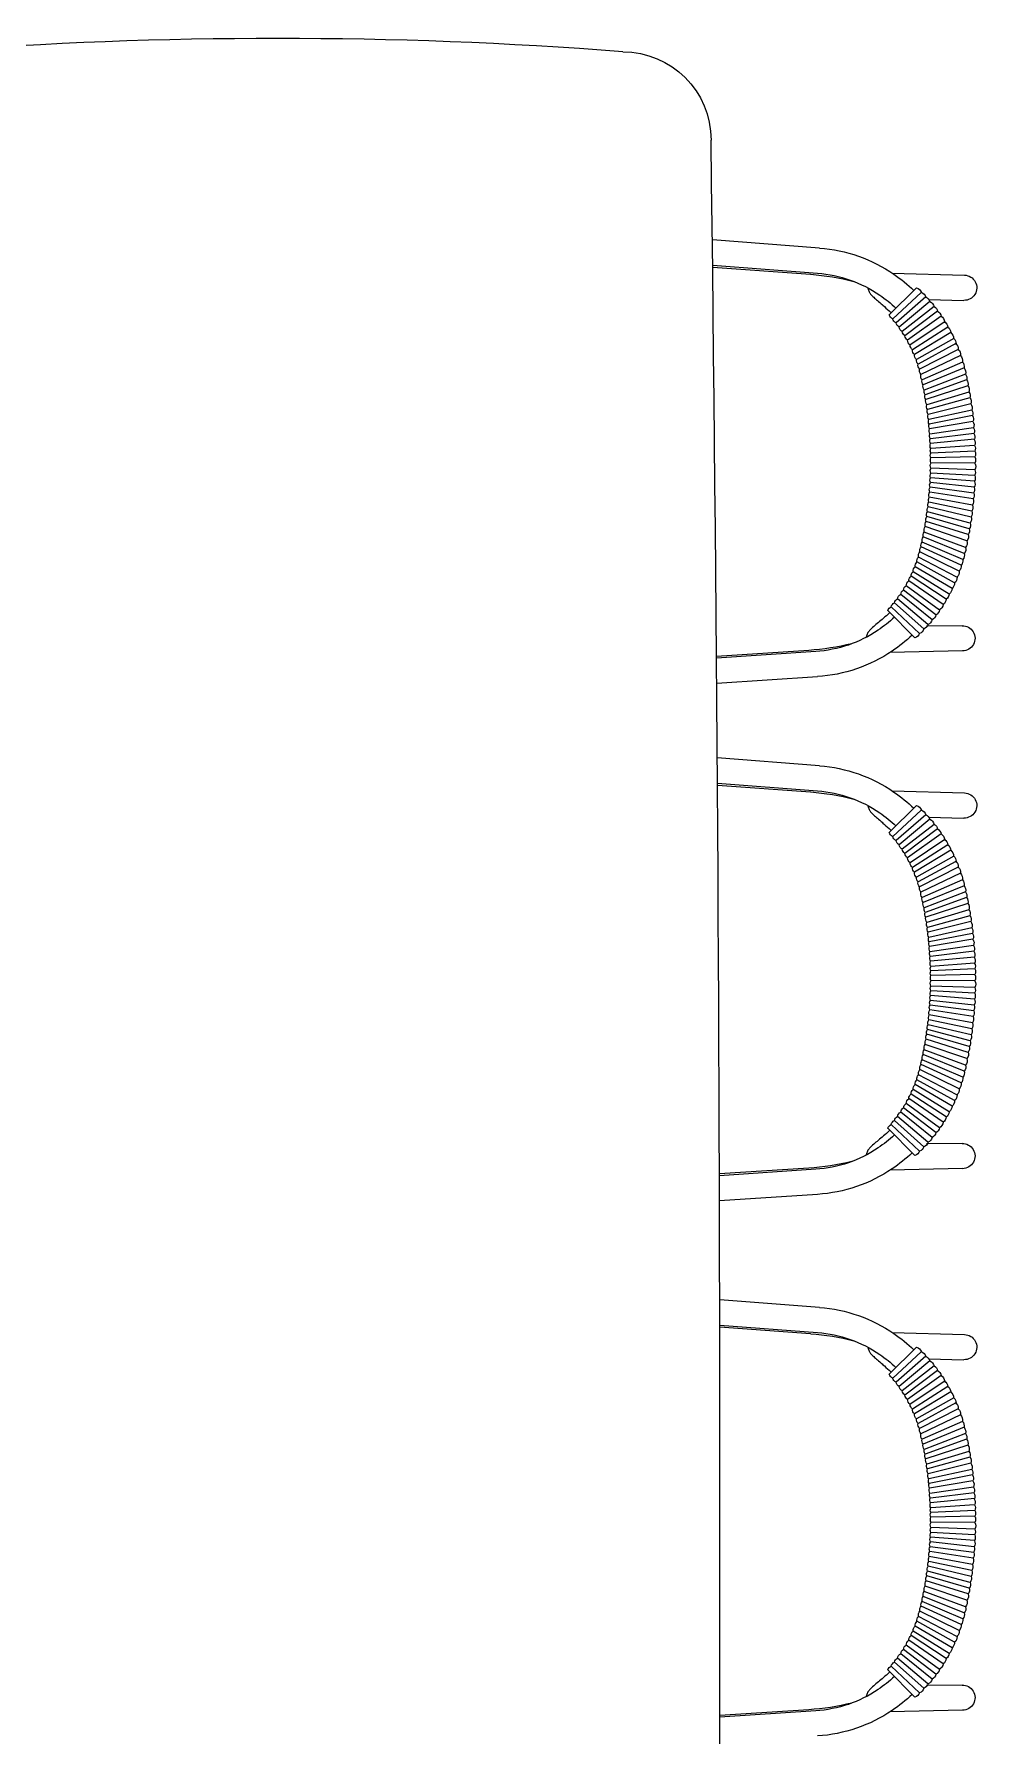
# Model space of a CAD drawing. Header units: millimetres. Extents: x 694231 to 734331, y 4486031 to 4541543.
# Drawn here: x 726248.1 to 726354.7, y 4491878.5 to 4492071 of the extents above; entities that cross this region are included whole.
import ezdxf

# ---------------------------------------------------------------- set-up
doc = ezdxf.new("R2010")
doc.units = ezdxf.units.MM
doc.layers.add('_P3_S_Duvar_Ç', color=7, linetype='Continuous', lineweight=30)
doc.layers.add('A-TEFRIS', color=251, linetype='Continuous')

# ---------------------------------------------------------------- blocks, each defined once
blk = doc.blocks.new('masa')
at = {"layer": 'A-TEFRIS'}
for p, q in [((731592.35, 4490251.49), (731604.46, 4490252.42)), ((731584.13, 4490248.66), (731575.96, 4490248.42)), ((731604.42, 4490249.55), (731592.56, 4490248.65)), ((731604.42, 4490249.35), (731593.35, 4490248.53)), ((731580.83, 4490246.47), (731584.07, 4490243.5)), ((731581.38, 4490246.99), (731584.45, 4490243.93)), ((731579.97, 4490245.67), (731576.05, 4490245.57)), ((731579, 4490244.35), (731582.69, 4490241.58)), ((731579.39, 4490244.87), (731582.98, 4490242.05)), ((731579.87, 4490245.44), (731583.34, 4490242.56)), ((731580.33, 4490245.96), (731583.69, 4490243.03)), ((731577.83, 4490242.55), (731581.84, 4490239.99)), ((731578.19, 4490243.16), (731582.1, 4490240.53)), ((731578.6, 4490243.78), (731582.39, 4490241.08)), ((731576.91, 4490240.68), (731581.2, 4490238.36)), ((731577.17, 4490241.27), (731581.38, 4490238.88)), ((731577.5, 4490241.93), (731581.61, 4490239.46)), ((731576.18, 4490238.6), (731580.74, 4490236.58)), ((731576.41, 4490239.34), (731580.88, 4490237.21)), ((731576.65, 4490240.03), (731581.04, 4490237.81)), ((731575.71, 4490236.59), (731580.4, 4490234.91)), ((731575.84, 4490237.22), (731580.5, 4490235.43)), ((731576, 4490237.93), (731580.62, 4490236.03)), ((731575.33, 4490234.54), (731580.14, 4490233.22)), ((731575.44, 4490235.21), (731580.22, 4490233.77)), ((731575.57, 4490235.92), (731580.31, 4490234.36)), ((731575.06, 4490232.54), (731579.94, 4490231.58)), ((731575.13, 4490233.16), (731580, 4490232.09)), ((731575.23, 4490233.87), (731580.07, 4490232.67)), ((731574.92, 4490231.17), (731579.85, 4490230.46)), ((731574.99, 4490231.88), (731579.89, 4490231.04)), ((731574.8, 4490229.15), (731579.76, 4490228.81)), ((731574.83, 4490229.86), (731579.78, 4490229.39)), ((731574.87, 4490230.52), (731579.81, 4490229.93)), ((731574.77, 4490227.87), (731579.74, 4490227.77)), ((731574.77, 4490227.17), (731579.74, 4490227.19)), ((731574.78, 4490228.53), (731579.75, 4490228.3)), ((731574.78, 4490226.41), (731579.75, 4490226.58)), ((731574.8, 4490225.77), (731579.76, 4490226.05)), ((731574.82, 4490225.11), (731579.78, 4490225.51)), ((731574.86, 4490224.43), (731579.81, 4490224.96)), ((731574.91, 4490223.78), (731579.84, 4490224.43)), ((731574.97, 4490223.12), (731579.88, 4490223.89)), ((731575.04, 4490222.41), (731579.93, 4490223.31)), ((731575.12, 4490221.74), (731579.99, 4490222.76)), ((731575.21, 4490221.07), (731580.05, 4490222.21)), ((731575.31, 4490220.39), (731580.13, 4490221.65)), ((731575.41, 4490219.74), (731580.2, 4490221.12)), ((731575.53, 4490219.08), (731580.29, 4490220.57)), ((731575.67, 4490218.37), (731580.39, 4490219.98)), ((731575.82, 4490217.62), (731580.5, 4490219.37)), ((731575.98, 4490216.96), (731580.61, 4490218.82)), ((731576.15, 4490216.27), (731580.73, 4490218.24)), ((731576.33, 4490215.62), (731580.85, 4490217.7)), ((731576.54, 4490214.96), (731580.99, 4490217.14)), ((731576.8, 4490214.27), (731581.15, 4490216.54)), ((731577.07, 4490213.62), (731581.33, 4490215.99)), ((731577.36, 4490212.99), (731581.53, 4490215.44)), ((731577.68, 4490212.36), (731581.75, 4490214.89)), ((731578.01, 4490211.77), (731581.98, 4490214.37)), ((731578.37, 4490211.17), (731582.24, 4490213.85)), ((731578.78, 4490210.55), (731582.54, 4490213.3)), ((731579.19, 4490210), (731582.84, 4490212.8)), ((731579.62, 4490209.45), (731583.16, 4490212.31)), ((731580.08, 4490208.91), (731583.51, 4490211.82)), ((731580.54, 4490208.41), (731583.86, 4490211.37)), ((731581.03, 4490207.91), (731584.24, 4490210.92)), ((731581.57, 4490207.41), (731584.62, 4490210.49)), ((731576.22, 4490208.77), (731580.25, 4490208.72)), ((731576.17, 4490205.92), (731584.34, 4490205.76)), ((731592.77, 4490205.86), (731603.99, 4490205.1)), ((731593.55, 4490205.99), (731603.99, 4490205.31)), ((731592.58, 4490203.01), (731603.96, 4490202.25)), ((731592.35, 4490192.93), (731603.9, 4490193.82)), ((731603.88, 4490190.95), (731592.56, 4490190.09)), ((731603.88, 4490190.75), (731593.35, 4490189.97)), ((731584.13, 4490190.1), (731575.96, 4490189.86)), ((731581.38, 4490188.43), (731584.45, 4490185.37)), ((731579.97, 4490187.11), (731576.05, 4490187.02)), ((731579.87, 4490186.88), (731583.34, 4490184)), ((731580.33, 4490187.4), (731583.69, 4490184.47)), ((731580.83, 4490187.91), (731584.07, 4490184.94)), ((731578.19, 4490184.6), (731582.1, 4490181.97)), ((731578.6, 4490185.22), (731582.39, 4490182.52)), ((731579, 4490185.79), (731582.69, 4490183.02)), ((731579.39, 4490186.31), (731582.98, 4490183.49)), ((731577.17, 4490182.71), (731581.38, 4490180.32)), ((731577.5, 4490183.38), (731581.61, 4490180.9)), ((731577.83, 4490183.99), (731581.84, 4490181.43)), ((731576.41, 4490180.78), (731580.88, 4490178.65)), ((731576.65, 4490181.47), (731581.04, 4490179.25)), ((731576.91, 4490182.12), (731581.2, 4490179.8)), ((731575.84, 4490178.66), (731580.5, 4490176.87)), ((731576, 4490179.37), (731580.62, 4490177.47)), ((731576.18, 4490180.04), (731580.74, 4490178.03)), ((731575.57, 4490177.36), (731580.31, 4490175.8)), ((731575.71, 4490178.03), (731580.4, 4490176.35)), ((731575.23, 4490175.31), (731580.07, 4490174.11)), ((731575.33, 4490175.98), (731580.14, 4490174.66)), ((731575.44, 4490176.65), (731580.22, 4490175.21)), ((731574.99, 4490173.32), (731579.89, 4490172.48)), ((731575.06, 4490173.98), (731579.94, 4490173.02)), ((731575.13, 4490174.6), (731580, 4490173.53)), ((731574.83, 4490171.3), (731579.78, 4490170.83)), ((731574.87, 4490171.96), (731579.81, 4490171.37)), ((731574.92, 4490172.61), (731579.85, 4490171.9)), ((731574.77, 4490169.31), (731579.74, 4490169.21)), ((731574.78, 4490169.97), (731579.75, 4490169.75)), ((731574.8, 4490170.59), (731579.76, 4490170.25)), ((731574.77, 4490168.61), (731579.74, 4490168.63)), ((731574.78, 4490167.85), (731579.75, 4490168.02)), ((731574.8, 4490167.21), (731579.76, 4490167.49)), ((731574.82, 4490166.55), (731579.78, 4490166.95)), ((731574.86, 4490165.87), (731579.81, 4490166.4)), ((731574.91, 4490165.22), (731579.84, 4490165.87)), ((731574.97, 4490164.56), (731579.88, 4490165.33)), ((731575.04, 4490163.86), (731579.93, 4490164.75)), ((731575.12, 4490163.18), (731579.99, 4490164.2)), ((731575.21, 4490162.52), (731580.05, 4490163.65)), ((731575.31, 4490161.83), (731580.13, 4490163.09)), ((731575.41, 4490161.18), (731580.2, 4490162.56)), ((731575.53, 4490160.52), (731580.29, 4490162.01)), ((731575.67, 4490159.81), (731580.39, 4490161.42)), ((731575.82, 4490159.06), (731580.5, 4490160.81)), ((731575.98, 4490158.4), (731580.61, 4490160.26)), ((731576.15, 4490157.71), (731580.73, 4490159.69)), ((731576.33, 4490157.06), (731580.85, 4490159.14)), ((731576.54, 4490156.4), (731580.99, 4490158.58)), ((731576.8, 4490155.71), (731581.15, 4490157.98)), ((731577.07, 4490155.06), (731581.33, 4490157.43)), ((731577.36, 4490154.43), (731581.53, 4490156.88)), ((731577.68, 4490153.8), (731581.75, 4490156.33)), ((731578.01, 4490153.21), (731581.98, 4490155.81)), ((731578.37, 4490152.61), (731582.24, 4490155.29)), ((731578.78, 4490152), (731582.54, 4490154.74)), ((731579.19, 4490151.44), (731582.84, 4490154.24)), ((731579.62, 4490150.89), (731583.16, 4490153.75)), ((731580.08, 4490150.35), (731583.51, 4490153.26)), ((731580.54, 4490149.85), (731583.86, 4490152.81)), ((731581.03, 4490149.35), (731584.24, 4490152.36)), ((731581.57, 4490148.85), (731584.62, 4490151.93)), ((731576.22, 4490150.21), (731580.25, 4490150.16)), ((731576.17, 4490147.37), (731584.34, 4490147.2)), ((731592.77, 4490147.3), (731603.66, 4490146.56)), ((731593.55, 4490147.43), (731603.66, 4490146.77)), ((731592.58, 4490144.46), (731603.65, 4490143.72)), ((731592.35, 4490131.67), (731603.62, 4490132.53)), ((731584.13, 4490128.84), (731575.96, 4490128.6)), ((731603.62, 4490129.67), (731592.56, 4490128.83)), ((731603.62, 4490129.47), (731593.35, 4490128.71)), ((731581.38, 4490127.17), (731584.45, 4490124.11)), ((731579.97, 4490125.85), (731576.05, 4490125.75)), ((731579.39, 4490125.05), (731582.98, 4490122.23)), ((731579.87, 4490125.62), (731583.34, 4490122.74)), ((731580.33, 4490126.14), (731583.69, 4490123.21)), ((731580.83, 4490126.65), (731584.07, 4490123.68)), ((731578.19, 4490123.34), (731582.1, 4490120.71)), ((731578.6, 4490123.96), (731582.39, 4490121.26)), ((731579, 4490124.53), (731582.69, 4490121.76)), ((731577.17, 4490121.45), (731581.38, 4490119.06)), ((731577.5, 4490122.11), (731581.61, 4490119.63)), ((731577.83, 4490122.73), (731581.84, 4490120.17)), ((731576.41, 4490119.52), (731580.88, 4490117.39)), ((731576.65, 4490120.21), (731581.04, 4490117.99)), ((731576.91, 4490120.86), (731581.2, 4490118.54)), ((731575.84, 4490117.4), (731580.5, 4490115.61)), ((731576, 4490118.11), (731580.62, 4490116.21)), ((731576.18, 4490118.78), (731580.74, 4490116.76)), ((731575.44, 4490115.39), (731580.22, 4490113.95)), ((731575.57, 4490116.1), (731580.31, 4490114.54)), ((731575.71, 4490116.77), (731580.4, 4490115.09)), ((731575.13, 4490113.34), (731580, 4490112.27)), ((731575.23, 4490114.05), (731580.07, 4490112.85)), ((731575.33, 4490114.72), (731580.14, 4490113.4)), ((731574.92, 4490111.35), (731579.85, 4490110.64)), ((731574.99, 4490112.06), (731579.89, 4490111.22)), ((731575.06, 4490112.72), (731579.94, 4490111.76)), ((731574.83, 4490110.04), (731579.78, 4490109.56)), ((731574.87, 4490110.7), (731579.81, 4490110.1)), ((731574.77, 4490108.05), (731579.74, 4490107.95)), ((731574.78, 4490108.71), (731579.75, 4490108.48)), ((731574.8, 4490109.33), (731579.76, 4490108.99)), ((731574.77, 4490107.35), (731579.74, 4490107.37)), ((731574.78, 4490106.59), (731579.75, 4490106.76)), ((731574.8, 4490105.95), (731579.76, 4490106.23)), ((731574.82, 4490105.29), (731579.78, 4490105.69)), ((731574.86, 4490104.61), (731579.81, 4490105.14)), ((731574.91, 4490103.96), (731579.84, 4490104.61)), ((731574.97, 4490103.3), (731579.88, 4490104.07)), ((731575.04, 4490102.59), (731579.93, 4490103.49)), ((731575.12, 4490101.92), (731579.99, 4490102.93)), ((731575.21, 4490101.25), (731580.05, 4490102.39)), ((731575.31, 4490100.57), (731580.13, 4490101.83)), ((731575.41, 4490099.92), (731580.2, 4490101.3)), ((731575.53, 4490099.26), (731580.29, 4490100.75)), ((731575.67, 4490098.55), (731580.39, 4490100.16)), ((731575.82, 4490097.8), (731580.5, 4490099.55)), ((731575.98, 4490097.14), (731580.61, 4490098.99)), ((731576.15, 4490096.45), (731580.73, 4490098.42)), ((731576.33, 4490095.8), (731580.85, 4490097.88)), ((731576.54, 4490095.14), (731580.99, 4490097.32)), ((731576.8, 4490094.45), (731581.15, 4490096.72)), ((731577.07, 4490093.8), (731581.33, 4490096.17)), ((731577.36, 4490093.17), (731581.53, 4490095.62)), ((731577.68, 4490092.54), (731581.75, 4490095.07)), ((731578.01, 4490091.95), (731581.98, 4490094.55)), ((731578.37, 4490091.35), (731582.24, 4490094.02)), ((731578.78, 4490090.73), (731582.54, 4490093.48)), ((731579.19, 4490090.18), (731582.84, 4490092.98)), ((731579.62, 4490089.63), (731583.16, 4490092.49)), ((731580.08, 4490089.09), (731583.51, 4490092)), ((731580.54, 4490088.59), (731583.86, 4490091.55)), ((731581.03, 4490088.09), (731584.24, 4490091.1)), ((731581.57, 4490087.59), (731584.62, 4490090.67)), ((731576.22, 4490088.95), (731580.25, 4490088.9)), ((731576.17, 4490086.1), (731584.34, 4490085.94)), ((731592.77, 4490086.04), (731603.62, 4490085.31)), ((731593.55, 4490086.17), (731603.62, 4490085.51))]:
    blk.add_line(p, q, dxfattribs=at)
for points in [[(731614.6, 4490273.7, -0.038462), (731692.6, 4490273.7, 0.034091)], [(731604.6, 4489951.7, -0.00641), (731604.6, 4490263.7, -23.5)]]:
    blk.add_lwpolyline(points, format="xyb", dxfattribs=at)
for centre, radius, start, end in [((731614.6, 4490263.7), 10, 90, 180), ((731593.62, 4490234.44), 17.1, 94.2772, 124.5533), ((731594.16, 4490233.66), 18.05, 124.5533, 133.7698), ((731593.62, 4490234.44), 14.25, 94.2772, 124.5533), ((731581.07, 4490245.73), 0.775, 108.3962, 163.3962), ((731581.6, 4490246.2), 0.816, 106.0642, 161.0642), ((731594.16, 4490233.66), 15.2, 124.5533, 133.4871), ((731579.34, 4490243.68), 0.753, 117.2679, 172.2679), ((731579.69, 4490244.23), 0.706, 115.1299, 170.1299), ((731580.18, 4490244.7), 0.804, 112.9171, 167.9171), ((731580.6, 4490245.25), 0.753, 110.6353, 165.6353), ((731594.16, 4490233.66), 14.46, 133.0673, 133.4149), ((731578.25, 4490241.92), 0.752, 124.0867, 179.0867), ((731578.6, 4490242.5), 0.77, 121.856, 176.856), ((731578.99, 4490243.08), 0.804, 119.5494, 174.5494), ((731582.66, 4490242.64), 0.677, 297.8521, 352.8521), ((731583.06, 4490243.13), 0.635, 295.5676, 350.5676), ((731583.43, 4490243.63), 0.655, 293.3215, 348.3215), ((731583.85, 4490244.08), 0.627, 291.0893, 346.0893), ((731577.4, 4490240.11), 0.75, 130.7032, 185.7032), ((731577.61, 4490240.72), 0.704, 128.5724, 183.5724), ((731577.98, 4490241.29), 0.802, 126.3649, 181.3649), ((731581.45, 4490240.51), 0.646, 306.7812, 1.7812), ((731581.72, 4490241.08), 0.675, 304.4803, 359.4803), ((731582.05, 4490241.61), 0.633, 302.2022, 357.2022), ((731582.39, 4490242.1), 0.594, 300.0656, 355.0656), ((731576.73, 4490238.1), 0.747, 137.688, 192.688), ((731577, 4490238.75), 0.834, 135.3704, 190.3704), ((731577.2, 4490239.45), 0.8, 132.9751, 187.9751), ((731580.59, 4490238.25), 0.627, 315.586, 10.586), ((731580.8, 4490238.79), 0.589, 313.4685, 8.4685), ((731580.94, 4490239.38), 0.672, 311.2727, 6.2727), ((731581.21, 4490239.95), 0.631, 309.0044, 4.0044), ((731576.28, 4490236.13), 0.738, 141.2853, 196.2853), ((731576.37, 4490236.78), 0.695, 140.4543, 195.4543), ((731576.61, 4490237.42), 0.795, 139.5475, 194.5475), ((731580.14, 4490236.42), 0.618, 320.4734, 15.4734), ((731580.21, 4490237.03), 0.695, 319.6442, 14.6442), ((731580.38, 4490237.66), 0.668, 317.8415, 12.8415), ((731575.92, 4490234.11), 0.728, 143.9018, 198.9018), ((731576.03, 4490234.77), 0.738, 143.0512, 198.0512), ((731576.19, 4490235.44), 0.784, 142.1683, 197.1683), ((731579.83, 4490234.73), 0.607, 322.7511, 17.7511), ((731579.95, 4490235.26), 0.572, 322.0217, 17.0217), ((731579.99, 4490235.84), 0.656, 321.2619, 16.2619), ((731575.66, 4490232.14), 0.722, 146.4294, 201.4294), ((731575.69, 4490232.78), 0.678, 145.6172, 200.6172), ((731575.86, 4490233.43), 0.775, 144.7741, 199.7741), ((731579.47, 4490232.45), 0.635, 325.8046, 20.8046), ((731579.58, 4490233.02), 0.597, 325.0423, 20.0423), ((731579.65, 4490233.57), 0.605, 324.2982, 19.2982), ((731579.7, 4490234.16), 0.644, 323.5251, 18.5251), ((731575.53, 4490230.8), 0.711, 148.1526, 203.1526), ((731575.64, 4490231.46), 0.769, 147.294, 202.294), ((731579.32, 4490230.79), 0.628, 328.0035, 23.0035), ((731579.4, 4490231.36), 0.59, 327.2496, 22.2496), ((731579.48, 4490231.89), 0.555, 326.5409, 21.5409), ((731575.39, 4490228.82), 0.67, 150.6735, 205.6735), ((731575.5, 4490229.47), 0.765, 149.841, 204.841), ((731575.49, 4490230.15), 0.717, 148.9814, 203.9814), ((731579.27, 4490228.57), 0.547, 330.9467, 25.9467), ((731579.22, 4490229.12), 0.624, 330.2221, 25.2221), ((731579.28, 4490229.68), 0.585, 329.4736, 24.4736), ((731579.32, 4490230.23), 0.581, 328.7518, 23.7518), ((731575.45, 4490227.52), 0.763, 152.3345, 207.3345), ((731575.5, 4490226.8), 0.818, 153.252, 208.252), ((731575.41, 4490228.19), 0.715, 151.4772, 206.4772), ((731579.23, 4490228.04), 0.583, 331.6461, 26.6461), ((731579.19, 4490227.48), 0.622, 332.392, 27.392), ((731579.15, 4490226.88), 0.665, 333.1889, 28.1889), ((731575.41, 4490226.11), 0.699, 154.1325, 209.1325), ((731575.44, 4490225.46), 0.715, 154.953, 209.953), ((731575.49, 4490224.8), 0.735, 155.7944, 210.7944), ((731579.25, 4490226.3), 0.573, 333.9549, 28.9549), ((731579.25, 4490225.76), 0.584, 334.6705, 29.6705), ((731579.26, 4490225.21), 0.6, 335.4029, 30.4029), ((731579.32, 4490224.66), 0.573, 336.1287, 31.1287), ((731575.51, 4490224.15), 0.702, 156.628, 211.628), ((731575.57, 4490223.51), 0.718, 157.4521, 212.4521), ((731575.68, 4490222.84), 0.769, 158.3149, 213.3149), ((731579.34, 4490224.12), 0.587, 336.8465, 31.8465), ((731579.35, 4490223.55), 0.628, 337.5984, 32.5984), ((731579.43, 4490222.98), 0.604, 338.361, 33.361), ((731575.73, 4490222.15), 0.739, 159.1894, 214.1894), ((731575.8, 4490221.49), 0.724, 160.038, 215.038), ((731575.91, 4490220.83), 0.745, 160.8903, 215.8903), ((731579.5, 4490222.42), 0.592, 339.1015, 34.1015), ((731579.55, 4490221.86), 0.61, 339.8458, 34.8458), ((731579.65, 4490221.31), 0.585, 340.5854, 35.5854), ((731579.72, 4490220.76), 0.6, 341.3187, 36.3187), ((731575.98, 4490220.17), 0.713, 161.7365, 216.7365), ((731576.11, 4490219.52), 0.731, 162.5747, 217.5747), ((731576.28, 4490218.86), 0.784, 163.4541, 218.4541), ((731579.77, 4490220.18), 0.644, 342.0889, 37.0889), ((731579.85, 4490219.57), 0.677, 342.9067, 37.9067), ((731580.02, 4490218.99), 0.611, 343.7039, 38.7039), ((731576.46, 4490218.15), 0.823, 164.3868, 219.3868), ((731576.54, 4490217.44), 0.742, 165.295, 220.295), ((731580.12, 4490218.41), 0.631, 344.4727, 39.4727), ((731580.27, 4490217.85), 0.606, 345.2385, 40.2385), ((731580.38, 4490217.29), 0.624, 346.0404, 41.0404), ((731580.5, 4490216.68), 0.668, 347.887, 42.887), ((731576.72, 4490216.77), 0.765, 166.3166, 221.3166), ((731576.86, 4490216.12), 0.731, 168.3168, 223.3168), ((731577.07, 4490215.5), 0.748, 170.4855, 225.4855), ((731580.71, 4490216.09), 0.633, 350.1524, 45.1524), ((731580.9, 4490215.52), 0.629, 352.3486, 47.3486), ((731581.11, 4490214.95), 0.646, 354.568, 49.568), ((731577.34, 4490214.86), 0.8, 172.7547, 227.7547), ((731577.55, 4490214.2), 0.757, 175.0364, 230.0364), ((731577.82, 4490213.59), 0.751, 177.2462, 232.2462), ((731581.37, 4490214.4), 0.617, 356.7679, 51.7679), ((731581.61, 4490213.86), 0.632, 358.9424, 53.9424), ((731581.87, 4490213.28), 0.675, 1.2179, 56.2179), ((731582.22, 4490212.76), 0.627, 3.4854, 58.4854), ((731578.13, 4490212.99), 0.771, 179.4772, 234.4772), ((731578.42, 4490212.38), 0.736, 181.6864, 236.6864), ((731578.76, 4490211.82), 0.752, 183.8682, 238.8682), ((731582.53, 4490212.25), 0.634, 5.6808, 60.6808), ((731582.87, 4490211.73), 0.651, 7.9178, 62.9178), ((731583.25, 4490211.26), 0.622, 10.1331, 65.1331), ((731583.62, 4490210.78), 0.635, 12.3208, 67.3208), ((731579.17, 4490211.26), 0.804, 186.1491, 241.1491), ((731579.52, 4490210.66), 0.746, 188.42, 243.42), ((731579.93, 4490210.14), 0.753, 190.6165, 245.6165), ((731580.37, 4490209.62), 0.773, 192.8527, 247.8527), ((731594.23, 4490220.87), 15.2, 227.0672, 236.0011), ((731584.02, 4490210.33), 0.624, 14.5132, 69.5132), ((731594.23, 4490220.87), 14.46, 227.1817, 227.487), ((731580.79, 4490209.1), 0.737, 195.0651, 250.0651), ((731581.26, 4490208.63), 0.752, 197.2481, 252.2481), ((731581.78, 4490208.18), 0.797, 199.5188, 254.5188), ((731594.23, 4490220.87), 18.05, 226.7845, 236.0011), ((731593.69, 4490220.08), 14.25, 236.0011, 266.2772), ((731593.69, 4490220.08), 17.1, 236.0011, 266.2772), ((731593.62, 4490175.88), 17.1, 94.2772, 124.5533), ((731581.6, 4490187.65), 0.816, 106.0642, 161.0642), ((731594.16, 4490175.1), 18.05, 124.5533, 133.7698), ((731593.62, 4490175.88), 14.25, 94.2772, 124.5533), ((731580.18, 4490186.14), 0.804, 112.9171, 167.9171), ((731580.6, 4490186.69), 0.753, 110.6353, 165.6353), ((731581.07, 4490187.18), 0.775, 108.3962, 163.3962), ((731594.16, 4490175.1), 15.2, 124.5533, 133.4871), ((731578.6, 4490183.94), 0.77, 121.856, 176.856), ((731578.99, 4490184.52), 0.804, 119.5494, 174.5494), ((731579.34, 4490185.12), 0.753, 117.2679, 172.2679), ((731579.69, 4490185.67), 0.706, 115.1299, 170.1299), ((731583.06, 4490184.57), 0.635, 295.5676, 350.5676), ((731583.43, 4490185.07), 0.655, 293.3215, 348.3215), ((731583.85, 4490185.52), 0.627, 291.0893, 346.0893), ((731594.16, 4490175.1), 14.46, 133.0673, 133.4149), ((731577.61, 4490182.16), 0.704, 128.5724, 183.5724), ((731577.98, 4490182.73), 0.802, 126.3649, 181.3649), ((731578.25, 4490183.36), 0.752, 124.0867, 179.0867), ((731581.72, 4490182.52), 0.675, 304.4803, 359.4803), ((731582.05, 4490183.05), 0.633, 302.2022, 357.2022), ((731582.39, 4490183.54), 0.594, 300.0656, 355.0656), ((731582.66, 4490184.09), 0.677, 297.8521, 352.8521), ((731577, 4490180.19), 0.834, 135.3704, 190.3704), ((731577.2, 4490180.89), 0.8, 132.9751, 187.9751), ((731577.4, 4490181.55), 0.75, 130.7032, 185.7032), ((731580.94, 4490180.82), 0.672, 311.2727, 6.2727), ((731581.21, 4490181.39), 0.631, 309.0044, 4.0044), ((731581.45, 4490181.95), 0.646, 306.7812, 1.7812), ((731576.37, 4490178.22), 0.695, 140.4543, 195.4543), ((731576.61, 4490178.86), 0.795, 139.5475, 194.5475), ((731576.73, 4490179.54), 0.747, 137.688, 192.688), ((731580.21, 4490178.48), 0.695, 319.6442, 14.6442), ((731580.38, 4490179.1), 0.668, 317.8415, 12.8415), ((731580.59, 4490179.69), 0.627, 315.586, 10.586), ((731580.8, 4490180.23), 0.589, 313.4685, 8.4685), ((731576.19, 4490176.88), 0.784, 142.1683, 197.1683), ((731576.28, 4490177.57), 0.738, 141.2853, 196.2853), ((731579.95, 4490176.71), 0.572, 322.0217, 17.0217), ((731579.99, 4490177.28), 0.656, 321.2619, 16.2619), ((731580.14, 4490177.86), 0.618, 320.4734, 15.4734), ((731575.86, 4490174.87), 0.775, 144.7741, 199.7741), ((731575.92, 4490175.55), 0.728, 143.9018, 198.9018), ((731576.03, 4490176.21), 0.738, 143.0512, 198.0512), ((731579.65, 4490175.01), 0.605, 324.2982, 19.2982), ((731579.7, 4490175.6), 0.644, 323.5251, 18.5251), ((731579.83, 4490176.17), 0.607, 322.7511, 17.7511), ((731575.64, 4490172.9), 0.769, 147.294, 202.294), ((731575.66, 4490173.58), 0.722, 146.4294, 201.4294), ((731575.69, 4490174.22), 0.678, 145.6172, 200.6172), ((731579.4, 4490172.8), 0.59, 327.2496, 22.2496), ((731579.48, 4490173.33), 0.555, 326.5409, 21.5409), ((731579.47, 4490173.89), 0.635, 325.8046, 20.8046), ((731579.58, 4490174.46), 0.597, 325.0423, 20.0423), ((731575.5, 4490170.91), 0.765, 149.841, 204.841), ((731575.49, 4490171.59), 0.717, 148.9814, 203.9814), ((731575.53, 4490172.24), 0.711, 148.1526, 203.1526), ((731579.28, 4490171.12), 0.585, 329.4736, 24.4736), ((731579.32, 4490171.67), 0.581, 328.7518, 23.7518), ((731579.32, 4490172.23), 0.628, 328.0035, 23.0035), ((731575.45, 4490168.96), 0.763, 152.3345, 207.3345), ((731575.41, 4490169.63), 0.715, 151.4772, 206.4772), ((731575.39, 4490170.26), 0.67, 150.6735, 205.6735), ((731579.23, 4490169.48), 0.583, 331.6461, 26.6461), ((731579.19, 4490168.92), 0.622, 332.392, 27.392), ((731579.27, 4490170.01), 0.547, 330.9467, 25.9467), ((731579.22, 4490170.56), 0.624, 330.2221, 25.2221), ((731575.5, 4490168.24), 0.818, 153.252, 208.252), ((731575.41, 4490167.55), 0.699, 154.1325, 209.1325), ((731575.44, 4490166.9), 0.715, 154.953, 209.953), ((731579.15, 4490168.32), 0.665, 333.1889, 28.1889), ((731579.25, 4490167.74), 0.573, 333.9549, 28.9549), ((731579.25, 4490167.2), 0.584, 334.6705, 29.6705), ((731575.49, 4490166.25), 0.735, 155.7944, 210.7944), ((731575.51, 4490165.59), 0.702, 156.628, 211.628), ((731575.57, 4490164.95), 0.718, 157.4521, 212.4521), ((731579.26, 4490166.65), 0.6, 335.4029, 30.4029), ((731579.32, 4490166.1), 0.573, 336.1287, 31.1287), ((731579.34, 4490165.56), 0.587, 336.8465, 31.8465), ((731579.35, 4490164.99), 0.628, 337.5984, 32.5984), ((731575.68, 4490164.28), 0.769, 158.3149, 213.3149), ((731575.73, 4490163.59), 0.739, 159.1894, 214.1894), ((731579.43, 4490164.42), 0.604, 338.361, 33.361), ((731579.5, 4490163.86), 0.592, 339.1015, 34.1015), ((731579.55, 4490163.3), 0.61, 339.8458, 34.8458), ((731575.8, 4490162.93), 0.724, 160.038, 215.038), ((731575.91, 4490162.27), 0.745, 160.8903, 215.8903), ((731575.98, 4490161.61), 0.713, 161.7365, 216.7365), ((731579.65, 4490162.75), 0.585, 340.5854, 35.5854), ((731579.72, 4490162.2), 0.6, 341.3187, 36.3187), ((731579.77, 4490161.62), 0.644, 342.0889, 37.0889), ((731579.85, 4490161.01), 0.677, 342.9067, 37.9067), ((731576.11, 4490160.97), 0.731, 162.5747, 217.5747), ((731576.28, 4490160.3), 0.784, 163.4541, 218.4541), ((731576.46, 4490159.59), 0.823, 164.3868, 219.3868), ((731580.02, 4490160.43), 0.611, 343.7039, 38.7039), ((731580.12, 4490159.85), 0.631, 344.4727, 39.4727), ((731580.27, 4490159.29), 0.606, 345.2385, 40.2385), ((731576.54, 4490158.88), 0.742, 165.295, 220.295), ((731576.72, 4490158.22), 0.765, 166.3166, 221.3166), ((731576.86, 4490157.56), 0.731, 168.3168, 223.3168), ((731580.38, 4490158.73), 0.624, 346.0404, 41.0404), ((731580.5, 4490158.12), 0.668, 347.887, 42.887), ((731580.71, 4490157.54), 0.633, 350.1524, 45.1524), ((731577.07, 4490156.94), 0.748, 170.4855, 225.4855), ((731577.34, 4490156.3), 0.8, 172.7547, 227.7547), ((731577.55, 4490155.64), 0.757, 175.0364, 230.0364), ((731580.9, 4490156.97), 0.629, 352.3486, 47.3486), ((731581.11, 4490156.39), 0.646, 354.568, 49.568), ((731581.37, 4490155.84), 0.617, 356.7679, 51.7679), ((731581.61, 4490155.3), 0.632, 358.9424, 53.9424), ((731577.82, 4490155.03), 0.751, 177.2462, 232.2462), ((731578.13, 4490154.43), 0.771, 179.4772, 234.4772), ((731578.42, 4490153.82), 0.736, 181.6864, 236.6864), ((731581.87, 4490154.72), 0.675, 1.2179, 56.2179), ((731582.22, 4490154.2), 0.627, 3.4854, 58.4854), ((731582.53, 4490153.69), 0.634, 5.6808, 60.6808), ((731582.87, 4490153.17), 0.651, 7.9178, 62.9178), ((731578.76, 4490153.26), 0.752, 183.8682, 238.8682), ((731579.17, 4490152.7), 0.804, 186.1491, 241.1491), ((731579.52, 4490152.1), 0.746, 188.42, 243.42), ((731583.25, 4490152.7), 0.622, 10.1331, 65.1331), ((731583.62, 4490152.22), 0.635, 12.3208, 67.3208), ((731584.02, 4490151.77), 0.624, 14.5132, 69.5132), ((731594.23, 4490162.31), 14.46, 227.1817, 227.487), ((731579.93, 4490151.58), 0.753, 190.6165, 245.6165), ((731580.37, 4490151.06), 0.773, 192.8527, 247.8527), ((731580.79, 4490150.54), 0.737, 195.0651, 250.0651), ((731581.26, 4490150.07), 0.752, 197.2481, 252.2481), ((731594.23, 4490162.31), 15.2, 227.0672, 236.0011), ((731581.78, 4490149.62), 0.797, 199.5188, 254.5188), ((731594.23, 4490162.31), 18.05, 226.7845, 236.0011), ((731593.69, 4490161.52), 14.25, 236.0011, 266.2772), ((731593.69, 4490161.52), 17.1, 236.0011, 266.2772), ((731593.62, 4490114.62), 17.1, 94.2772, 124.5533), ((731594.16, 4490113.84), 18.05, 124.5533, 133.7698), ((731593.62, 4490114.62), 14.25, 94.2772, 124.5533), ((731581.6, 4490126.38), 0.816, 106.0642, 161.0642), ((731579.69, 4490124.41), 0.706, 115.1299, 170.1299), ((731580.18, 4490124.88), 0.804, 112.9171, 167.9171), ((731580.6, 4490125.43), 0.753, 110.6353, 165.6353), ((731581.07, 4490125.91), 0.775, 108.3962, 163.3962), ((731594.16, 4490113.84), 15.2, 124.5533, 133.4871), ((731578.6, 4490122.68), 0.77, 121.856, 176.856), ((731578.99, 4490123.26), 0.804, 119.5494, 174.5494), ((731579.34, 4490123.86), 0.753, 117.2679, 172.2679), ((731583.06, 4490123.31), 0.635, 295.5676, 350.5676), ((731583.43, 4490123.81), 0.655, 293.3215, 348.3215), ((731583.85, 4490124.26), 0.627, 291.0893, 346.0893), ((731594.16, 4490113.84), 14.46, 133.0673, 133.4149), ((731577.61, 4490120.9), 0.704, 128.5724, 183.5724), ((731577.98, 4490121.47), 0.802, 126.3649, 181.3649), ((731578.25, 4490122.1), 0.752, 124.0867, 179.0867), ((731581.72, 4490121.26), 0.675, 304.4803, 359.4803), ((731582.05, 4490121.79), 0.633, 302.2022, 357.2022), ((731582.39, 4490122.28), 0.594, 300.0656, 355.0656), ((731582.66, 4490122.82), 0.677, 297.8521, 352.8521), ((731577, 4490118.93), 0.834, 135.3704, 190.3704), ((731577.2, 4490119.63), 0.8, 132.9751, 187.9751), ((731577.4, 4490120.29), 0.75, 130.7032, 185.7032), ((731580.8, 4490118.97), 0.589, 313.4685, 8.4685), ((731580.94, 4490119.56), 0.672, 311.2727, 6.2727), ((731581.21, 4490120.13), 0.631, 309.0044, 4.0044), ((731581.45, 4490120.69), 0.646, 306.7812, 1.7812), ((731576.37, 4490116.96), 0.695, 140.4543, 195.4543), ((731576.61, 4490117.6), 0.795, 139.5475, 194.5475), ((731576.73, 4490118.28), 0.747, 137.688, 192.688), ((731580.21, 4490117.21), 0.695, 319.6442, 14.6442), ((731580.38, 4490117.84), 0.668, 317.8415, 12.8415), ((731580.59, 4490118.43), 0.627, 315.586, 10.586), ((731576.03, 4490114.95), 0.738, 143.0512, 198.0512), ((731576.19, 4490115.62), 0.784, 142.1683, 197.1683), ((731576.28, 4490116.31), 0.738, 141.2853, 196.2853), ((731579.95, 4490115.44), 0.572, 322.0217, 17.0217), ((731579.99, 4490116.02), 0.656, 321.2619, 16.2619), ((731580.14, 4490116.6), 0.618, 320.4734, 15.4734), ((731575.69, 4490112.96), 0.678, 145.6172, 200.6172), ((731575.86, 4490113.61), 0.775, 144.7741, 199.7741), ((731575.92, 4490114.29), 0.728, 143.9018, 198.9018), ((731579.58, 4490113.2), 0.597, 325.0423, 20.0423), ((731579.65, 4490113.75), 0.605, 324.2982, 19.2982), ((731579.7, 4490114.34), 0.644, 323.5251, 18.5251), ((731579.83, 4490114.91), 0.607, 322.7511, 17.7511), ((731575.53, 4490110.98), 0.711, 148.1526, 203.1526), ((731575.64, 4490111.64), 0.769, 147.294, 202.294), ((731575.66, 4490112.32), 0.722, 146.4294, 201.4294), ((731579.4, 4490111.54), 0.59, 327.2496, 22.2496), ((731579.48, 4490112.07), 0.555, 326.5409, 21.5409), ((731579.47, 4490112.63), 0.635, 325.8046, 20.8046), ((731575.5, 4490109.65), 0.765, 149.841, 204.841), ((731575.49, 4490110.33), 0.717, 148.9814, 203.9814), ((731579.22, 4490109.3), 0.624, 330.2221, 25.2221), ((731579.28, 4490109.86), 0.585, 329.4736, 24.4736), ((731579.32, 4490110.41), 0.581, 328.7518, 23.7518), ((731579.32, 4490110.97), 0.628, 328.0035, 23.0035), ((731575.45, 4490107.7), 0.763, 152.3345, 207.3345), ((731575.41, 4490108.37), 0.715, 151.4772, 206.4772), ((731575.39, 4490109), 0.67, 150.6735, 205.6735), ((731579.23, 4490108.22), 0.583, 331.6461, 26.6461), ((731579.19, 4490107.66), 0.622, 332.392, 27.392), ((731579.27, 4490108.75), 0.547, 330.9467, 25.9467), ((731575.5, 4490106.98), 0.818, 153.252, 208.252), ((731575.41, 4490106.29), 0.699, 154.1325, 209.1325), ((731575.44, 4490105.64), 0.715, 154.953, 209.953), ((731579.15, 4490107.06), 0.665, 333.1889, 28.1889), ((731579.25, 4490106.48), 0.573, 333.9549, 28.9549), ((731579.25, 4490105.94), 0.584, 334.6705, 29.6705), ((731579.26, 4490105.39), 0.6, 335.4029, 30.4029), ((731575.49, 4490104.98), 0.735, 155.7944, 210.7944), ((731575.51, 4490104.33), 0.702, 156.628, 211.628), ((731575.57, 4490103.69), 0.718, 157.4521, 212.4521), ((731579.32, 4490104.84), 0.573, 336.1287, 31.1287), ((731579.34, 4490104.3), 0.587, 336.8465, 31.8465), ((731579.35, 4490103.73), 0.628, 337.5984, 32.5984), ((731575.68, 4490103.02), 0.769, 158.3149, 213.3149), ((731575.73, 4490102.33), 0.739, 159.1894, 214.1894), ((731575.8, 4490101.67), 0.724, 160.038, 215.038), ((731579.43, 4490103.16), 0.604, 338.361, 33.361), ((731579.5, 4490102.6), 0.592, 339.1015, 34.1015), ((731579.55, 4490102.04), 0.61, 339.8458, 34.8458), ((731579.65, 4490101.49), 0.585, 340.5854, 35.5854), ((731575.91, 4490101.01), 0.745, 160.8903, 215.8903), ((731575.98, 4490100.35), 0.713, 161.7365, 216.7365), ((731576.11, 4490099.7), 0.731, 162.5747, 217.5747), ((731579.72, 4490100.94), 0.6, 341.3187, 36.3187), ((731579.77, 4490100.36), 0.644, 342.0889, 37.0889), ((731579.85, 4490099.75), 0.677, 342.9067, 37.9067), ((731576.28, 4490099.03), 0.784, 163.4541, 218.4541), ((731576.46, 4490098.33), 0.823, 164.3868, 219.3868), ((731576.54, 4490097.61), 0.742, 165.295, 220.295), ((731580.02, 4490099.17), 0.611, 343.7039, 38.7039), ((731580.12, 4490098.59), 0.631, 344.4727, 39.4727), ((731580.27, 4490098.03), 0.606, 345.2385, 40.2385), ((731580.38, 4490097.47), 0.624, 346.0404, 41.0404), ((731576.72, 4490096.95), 0.765, 166.3166, 221.3166), ((731576.86, 4490096.3), 0.731, 168.3168, 223.3168), ((731580.5, 4490096.86), 0.668, 347.887, 42.887), ((731580.71, 4490096.27), 0.633, 350.1524, 45.1524), ((731580.9, 4490095.7), 0.629, 352.3486, 47.3486), ((731577.07, 4490095.68), 0.748, 170.4855, 225.4855), ((731577.34, 4490095.04), 0.8, 172.7547, 227.7547), ((731577.55, 4490094.38), 0.757, 175.0364, 230.0364), ((731581.11, 4490095.13), 0.646, 354.568, 49.568), ((731581.37, 4490094.58), 0.617, 356.7679, 51.7679), ((731581.61, 4490094.04), 0.632, 358.9424, 53.9424), ((731581.87, 4490093.46), 0.675, 1.2179, 56.2179), ((731577.82, 4490093.77), 0.751, 177.2462, 232.2462), ((731578.13, 4490093.17), 0.771, 179.4772, 234.4772), ((731578.42, 4490092.56), 0.736, 181.6864, 236.6864), ((731582.22, 4490092.94), 0.627, 3.4854, 58.4854), ((731582.53, 4490092.43), 0.634, 5.6808, 60.6808), ((731582.87, 4490091.91), 0.651, 7.9178, 62.9178), ((731578.76, 4490092), 0.752, 183.8682, 238.8682), ((731579.17, 4490091.44), 0.804, 186.1491, 241.1491), ((731579.52, 4490090.84), 0.746, 188.42, 243.42), ((731579.93, 4490090.32), 0.753, 190.6165, 245.6165), ((731583.25, 4490091.44), 0.622, 10.1331, 65.1331), ((731583.62, 4490090.96), 0.635, 12.3208, 67.3208), ((731584.02, 4490090.51), 0.624, 14.5132, 69.5132), ((731594.23, 4490101.05), 14.46, 227.1817, 227.487), ((731580.37, 4490089.8), 0.773, 192.8527, 247.8527), ((731580.79, 4490089.28), 0.737, 195.0651, 250.0651), ((731581.26, 4490088.81), 0.752, 197.2481, 252.2481), ((731594.23, 4490101.05), 15.2, 227.0672, 236.0011), ((731593.69, 4490100.26), 14.25, 236.0011, 266.2772), ((731581.78, 4490088.36), 0.797, 199.5188, 254.5188), ((731594.23, 4490101.05), 18.05, 226.7845, 236.0011), ((731593.69, 4490100.26), 17.1, 236.0011, 266.2772)]:
    blk.add_arc(centre, radius, start, end, dxfattribs=at)
for centre, major_axis, ratio, start_param, end_param in [((731576, 4490247), (1.44, 0.04), 0.990062, 1.570796, 4.712389), ((731595.44, 4490220.48), (-0.14, 28.12), 0.999391, 0.069771, 0.24536), ((731576.2, 4490207.35), (-1.44, 0.03), 0.990062, 4.712389, 7.853982), ((731595.38, 4490234.05), (-0.14, 28.12), 0.999391, 2.896233, 3.071822), ((731576, 4490188.44), (1.44, 0.04), 0.990062, 1.570796, 4.712389), ((731595.44, 4490161.93), (-0.14, 28.12), 0.999391, 0.069771, 0.24536), ((731576.2, 4490148.79), (-1.44, 0.03), 0.990062, 4.712389, 7.853982), ((731595.38, 4490175.49), (-0.14, 28.12), 0.999391, 2.896233, 3.071822), ((731576, 4490127.18), (1.44, 0.04), 0.990062, 1.570796, 4.712389), ((731595.44, 4490100.66), (-0.14, 28.12), 0.999391, 0.069771, 0.24536), ((731576.2, 4490087.53), (-1.44, 0.03), 0.990062, 4.712389, 7.853982), ((731595.38, 4490114.23), (-0.14, 28.12), 0.999391, 2.896233, 3.071822)]:
    blk.add_ellipse(centre, major_axis=major_axis, ratio=ratio, start_param=start_param, end_param=end_param, dxfattribs=at)
for points, knots in [([(731586.89, 4490247), (731586.88, 4490246.98), (731586.88, 4490246.97), (731586.85, 4490246.81), (731586.8, 4490246.67), (731586.68, 4490246.45), (731586.62, 4490246.37), (731586.51, 4490246.22), (731586.46, 4490246.16), (731586.28, 4490245.98), (731586.16, 4490245.87), (731585.88, 4490245.62), (731585.72, 4490245.49), (731585.42, 4490245.23), (731585.3, 4490245.13), (731584.95, 4490244.82), (731584.71, 4490244.61), (731584.41, 4490244.34), (731584.35, 4490244.28), (731584.29, 4490244.22)], [2.813943, 2.813943, 2.813943, 2.813943, 2.855966, 2.855966, 3.345502, 3.345502, 3.775495, 3.775495, 4.215043, 4.215043, 5.154967, 5.154967, 6.068794, 6.068794, 6.674163, 6.674163, 7.695187, 7.695187, 7.958077, 7.958077, 7.958077, 7.958077]), ([(731584.45, 4490210.21), (731584.67, 4490210.01), (731584.89, 4490209.81), (731585.31, 4490209.45), (731585.51, 4490209.28), (731585.88, 4490208.97), (731586.05, 4490208.83), (731586.39, 4490208.54), (731586.53, 4490208.41), (731586.76, 4490208.15), (731586.85, 4490208.04), (731586.98, 4490207.78), (731587.04, 4490207.64), (731587.07, 4490207.49), (731587.08, 4490207.47), (731587.08, 4490207.46)], [0, 0, 0, 0, 0.924472, 0.924472, 1.834443, 1.834443, 2.81164, 2.81164, 4.008692, 4.008692, 4.601246, 4.601246, 5.094374, 5.094374, 5.140563, 5.140563, 5.140563, 5.140563]), ([(731586.89, 4490188.44), (731586.88, 4490188.42), (731586.88, 4490188.41), (731586.85, 4490188.25), (731586.8, 4490188.12), (731586.68, 4490187.9), (731586.62, 4490187.81), (731586.51, 4490187.66), (731586.46, 4490187.6), (731586.28, 4490187.42), (731586.16, 4490187.31), (731585.88, 4490187.06), (731585.72, 4490186.93), (731585.42, 4490186.68), (731585.3, 4490186.57), (731584.95, 4490186.26), (731584.71, 4490186.05), (731584.41, 4490185.78), (731584.35, 4490185.72), (731584.29, 4490185.66)], [2.813943, 2.813943, 2.813943, 2.813943, 2.855966, 2.855966, 3.345502, 3.345502, 3.775495, 3.775495, 4.215043, 4.215043, 5.154967, 5.154967, 6.068794, 6.068794, 6.674163, 6.674163, 7.695187, 7.695187, 7.958077, 7.958077, 7.958077, 7.958077]), ([(731584.45, 4490151.65), (731584.67, 4490151.45), (731584.89, 4490151.25), (731585.31, 4490150.89), (731585.51, 4490150.72), (731585.88, 4490150.41), (731586.05, 4490150.27), (731586.39, 4490149.98), (731586.53, 4490149.85), (731586.76, 4490149.59), (731586.85, 4490149.48), (731586.98, 4490149.22), (731587.04, 4490149.08), (731587.07, 4490148.93), (731587.08, 4490148.91), (731587.08, 4490148.9)], [0, 0, 0, 0, 0.924472, 0.924472, 1.834443, 1.834443, 2.81164, 2.81164, 4.008692, 4.008692, 4.601246, 4.601246, 5.094374, 5.094374, 5.140563, 5.140563, 5.140563, 5.140563]), ([(731586.89, 4490127.17), (731586.88, 4490127.16), (731586.88, 4490127.15), (731586.85, 4490126.99), (731586.8, 4490126.85), (731586.68, 4490126.63), (731586.62, 4490126.55), (731586.51, 4490126.4), (731586.46, 4490126.34), (731586.28, 4490126.16), (731586.16, 4490126.05), (731585.88, 4490125.8), (731585.72, 4490125.67), (731585.42, 4490125.41), (731585.3, 4490125.31), (731584.95, 4490125), (731584.71, 4490124.79), (731584.41, 4490124.51), (731584.35, 4490124.46), (731584.29, 4490124.4)], [2.813943, 2.813943, 2.813943, 2.813943, 2.855966, 2.855966, 3.345502, 3.345502, 3.775495, 3.775495, 4.215043, 4.215043, 5.154967, 5.154967, 6.068794, 6.068794, 6.674163, 6.674163, 7.695187, 7.695187, 7.958077, 7.958077, 7.958077, 7.958077]), ([(731584.45, 4490090.39), (731584.67, 4490090.19), (731584.89, 4490089.99), (731585.31, 4490089.63), (731585.51, 4490089.46), (731585.88, 4490089.15), (731586.05, 4490089.01), (731586.39, 4490088.72), (731586.53, 4490088.59), (731586.76, 4490088.33), (731586.85, 4490088.22), (731586.98, 4490087.96), (731587.04, 4490087.82), (731587.07, 4490087.66), (731587.08, 4490087.65), (731587.08, 4490087.64)], [0, 0, 0, 0, 0.924472, 0.924472, 1.834443, 1.834443, 2.81164, 2.81164, 4.008692, 4.008692, 4.601246, 4.601246, 5.094374, 5.094374, 5.140563, 5.140563, 5.140563, 5.140563])]:
    blk.add_open_spline(points, degree=3, knots=knots, dxfattribs=at)

msp = doc.modelspace()

# ---------------------------------------------------------------- block references
at = {"layer": '_P3_S_Duvar_Ç', "color": 240, "lineweight": 30, "true_color": 0xed1f24, "xscale": -1}
msp.add_blockref('masa', (1457929.22, 1795.28), dxfattribs=at)

doc.saveas('drawing.dxf')
